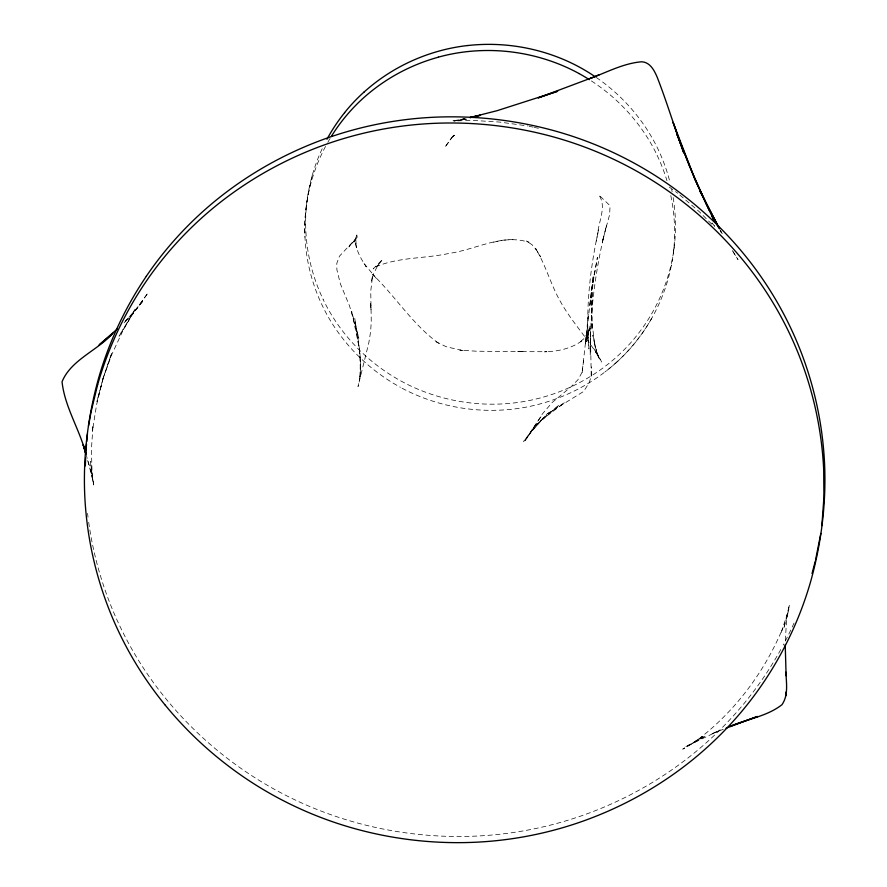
<?xml version="1.0" encoding="UTF-8"?>
<svg xmlns="http://www.w3.org/2000/svg" width="887" height="887" viewBox="0 0 887 887"><rect width="100%" height="100%" fill="white"/><g stroke="black" fill="none" stroke-linecap="round" stroke-linejoin="round"><path stroke-width="0.67" stroke-dasharray="4.43 3.33" d="M540.959 416.768L529.683 433.244L547.124 413.93L564.897 402.421L541.38 420.072L534.817 426.459L559.52 404.727L541.38 420.072L523.652 441.427L529.683 433.244L547.124 413.93L583.557 391.533L589.123 382.885L591.252 376.132L590.354 331.893L590.221 354.434C589.91 314.619 594.811 274.837 603.825 236.075L602.295 242.362L606.52 225.586L602.295 242.362M591.252 376.132L591.452 366.852M785.35 640.425L786.514 620.978L789.485 604.435L783.709 628.617L788.842 609.258L781.003 633.107L782.888 627.952C763.807 673.699 732.85 714.478 692.559 743.594L703.014 736.277L682.757 749.149L705.586 735.944L685.418 746.843L719.767 730.345L710.731 734.314L723.47 729.214M588.269 314.364L585.387 344.566L591.319 291.557L597.428 257.33L591.729 289.362L589.755 306.625L594.567 272.054L591.729 289.362L592.006 330.385L591.729 289.362L593.215 275.458L591.396 317.768L594.822 345.154L592.838 335.242L596.729 352.261L594.235 343.38L599.024 358.825L596.175 350.664L598.703 356.929L593.791 348.403L601.829 362.218C590.443 341.55 573.734 324.431 561.848 304.053C551.182 286.457 546.303 266.056 535.626 248.515L536.591 250.079L531.989 244.701L526.457 241.02L529.018 242.328C502.042 233.403 475.476 249.779 448.977 253.427C424.574 258.76 398.429 256.931 375.212 267.031L378.716 264.714L373.172 268.894L382.696 259.337L377.385 266.211L373.726 273.529L371.42 281.057L372.607 275.846L370.744 291.136L371.265 321.582L370.6 331.838L368.848 342.604L358.015 386.599C363.77 364.113 358.06 340.974 354.811 318.621L360.399 357.871L360.011 378.383L360.444 368.216L359.235 347.704L351.684 311.503L358.836 338.191L349.5 305.793L340.408 283.929L336.883 269.737L336.794 263.384L339.444 256.21L357.949 236.33L348.924 246.941L356.275 238.426L353.991 242.051L356.951 234.944L355.82 239.667L356.33 247.451L355.443 241.597C356.297 250.921 361.164 259.159 366.253 266.799L363.814 263.217L376.188 278.219M583.557 360.333L582.094 373.117L586.119 336.86M673.521 251.819L674.386 245.666M598.448 229.866L597.705 234.079C598.47 221.295 607.052 206.383 598.803 194.94L609.713 205.407L610.001 206.981L609.624 214.665L604.912 231.962M597.882 232.882C589.788 270.923 585.531 310.151 588.924 348.99L588.026 328.168L586.662 341.761L590.055 325.862L587.105 339.122L588.17 332.492L585.897 337.637L590.831 327.902L584.167 338.435L579.776 342.227L581.717 340.996C570.918 348.735 557.624 351.496 544.574 351.817L546.913 351.718L517.797 351.662L524.006 351.651M312.268 175.205C307.434 195.506 303.809 216.273 304.984 237.228M596.208 241.164L597.306 236.075L596.973 237.505M103.08 378.538L96.927 401.556L103.147 378.15L111.751 352.926L103.08 378.538L96.616 404.594L92.403 431.027L93.013 425.228L91.428 449.41L92.093 474.246L93.634 484.89L90.629 469.944L85.939 454.055M103.147 378.15L111.64 354.878L122.406 331.683L135.434 308.598L119.058 336.173L132.285 314.752L148.04 292.887L132.285 314.752M582.06 372.363L577.892 379.802L571.128 386.721L552.202 402.498L542.489 413.797L525.237 440.739L535.404 424.884M651.601 318.544C639.793 339.156 623.938 357.35 605.134 371.864M135.035 310.871L143.506 300.394L123.481 323.567L132.23 314.286L125.455 320.939M452.625 136.387L444.819 147.442L451.871 137.64L455.275 134.824L452.625 136.387L455.275 134.824M454.177 120.976L464.655 118.703M493.538 242.195L503.395 240.133L512.93 239.479M454.299 120.987L465.11 118.758M453.013 120.843L466.462 118.481M455.707 120.809L466.462 119.157L453.745 120.931M457.814 120.876L471.174 120.299L499.714 122.084L527.743 125.965M522.975 351.662L476.618 351.219L459.876 350.143L464.245 350.598M461.939 350.398L446.183 346.717L436.027 341.739L438.832 343.435C412.765 324.72 395.558 296.524 372.618 274.393L374.979 276.955M529.073 126.253L533.065 127.129M534.251 127.384L538.387 128.282M669.23 187.035L677.79 193.266M679.819 195.007L699.089 211.516L712.438 224.855M714.623 226.118L711.951 223.003L714.523 226.218M732.307 250.555L738.028 259.614L732.263 250.311M535.626 248.515L540.571 256.908L539.562 255.179M720.266 230.066L722.218 233.702M87.68 460.519L93.235 481.22L90.629 469.944M93.634 484.89L90.396 461.473L92.093 474.246M370.932 307.844L370.589 302.578L371.121 311.836M88.689 522.277A375.489 364.967 8 0 0 108.979 600.787C122.606 636.334 142.031 669.585 166.135 699.045A375.489 364.967 8 0 0 251.664 775.615C284.04 796.714 319.719 812.669 356.995 822.87A375.489 364.967 8 0 0 472.039 836.253C510.635 834.9 548.986 827.538 585.32 814.454A375.489 364.967 8 0 0 685.961 759.538C716.131 736.421 742.563 708.48 763.907 677.025A375.489 364.967 8 0 0 780.771 649.539M88.013 517.176A375.489 364.967 8 0 1 87.547 513.34M794.031 623.051A375.489 364.967 8 0 1 783.232 645.015M325.54 146.444A186.769 181.536 8 0 0 308.111 195.096A180.36 175.304 8 0 0 304.862 223.103A186.769 181.536 8 0 0 322.28 305.538A180.36 175.304 8 0 0 336.594 330.186A186.769 181.536 8 0 0 400.403 387.297M327.824 142.297A186.769 181.536 8 0 1 330.219 138.228M591.418 80.961A186.769 181.536 8 0 1 642.798 130.666A180.36 175.304 8 0 1 657.156 155.292M657.123 155.303A186.769 181.536 8 0 1 666.969 180.682M670.783 195.572A186.769 181.536 8 0 1 674.519 237.738A180.36 175.304 8 0 1 671.326 265.756M671.304 265.756A186.769 181.536 8 0 1 635.657 342.016M635.68 342.038A180.36 175.304 8 0 1 616.132 362.728M616.11 362.705A186.769 181.536 8 0 1 541.037 403.663A180.36 175.304 8 0 1 512.642 409.162A186.769 181.536 8 0 1 426.813 399.139A180.36 175.304 8 0 1 400.392 387.32M322.181 148.739A186.769 181.536 8 0 0 308.975 188.931A180.36 175.304 8 0 0 305.727 216.949A186.769 181.536 8 0 0 323.145 299.385M596.286 77.479A186.769 181.536 8 0 1 643.663 124.513A180.36 175.304 8 0 1 658.021 149.138A186.769 181.536 8 0 1 670.051 182.5M671.647 189.408A186.769 181.536 8 0 1 672.124 191.725M673.166 197.535A186.769 181.536 8 0 1 675.384 231.585A180.36 175.304 8 0 1 672.202 259.603A186.769 181.536 8 0 1 636.522 335.863A180.36 175.304 8 0 1 616.997 356.574A186.769 181.536 8 0 1 541.902 397.509A180.36 175.304 8 0 1 513.506 403.008A186.769 181.536 8 0 1 427.678 392.985A180.36 175.304 8 0 1 401.257 381.166A186.769 181.536 8 0 1 337.481 324.021A180.36 175.304 8 0 1 323.123 299.396M721.453 232.86L720.211 230.509L721.453 232.86"/><path stroke-width="1.33" d="M85.363 465.875L85.607 458.18M785.217 644.472L786.115 675.706L785.915 672.158C786.303 682.935 788.576 695.286 781.968 704.699C766.856 716.53 747.054 719.024 729.79 726.453L757.454 716.474L726.021 728.205M85.806 454.332L86.505 444.088M86.738 441.538L87.458 433.876M821.872 525.614L823.923 497.463L823.679 469.212M88.5 426.037L90.984 412.145L97.637 384.703M820.83 533.442L815.574 559.874M812.026 573.545L815.297 561.127M146.288 276.3C167.621 244.845 194.076 216.916 224.234 193.776A375.489 364.967 8 0 1 324.875 138.871C361.209 125.766 399.56 118.437 438.156 117.062A375.489 364.967 8 0 1 553.2 130.467C590.487 140.645 626.144 156.633 658.542 177.71A375.489 364.967 8 0 1 744.06 254.292C768.175 283.729 787.578 317.003 801.227 352.538A375.489 364.967 8 0 1 824.533 463.058C826.407 502.741 821.451 542.678 810.829 580.941A375.489 364.967 8 0 1 763.042 683.167C741.709 714.645 715.255 742.563 685.097 765.703A375.489 364.967 8 0 1 584.455 820.608C548.122 833.713 509.77 841.042 471.174 842.417A375.489 364.967 8 0 1 356.13 829.023C318.843 818.834 283.186 802.857 250.788 781.78A375.489 364.967 8 0 1 165.27 705.198M117.45 328.833L99.144 344.932L112.86 333.301C97.825 350.332 70.927 359.823 62.046 381.765C64.751 407.177 79.719 429.441 85.939 454.055L83.201 444.808L85.939 454.066M599.246 74.696L590.088 78.499C606.963 72.257 623.506 63.276 641.667 61.78C650.215 62.168 654.451 70.661 657.334 77.568C666.991 102.393 674.608 127.961 683.799 152.963L673.045 122.317L695.153 179.817L713.78 219.987L712.039 216.217M591.973 77.723L538.221 97.892L557.624 91.261L497.13 110.675L470.465 117.461M470.254 117.616L480.377 115.288L469.899 117.561M165.27 705.198C141.155 675.75 121.741 642.487 108.103 606.941A375.489 364.967 8 0 1 84.797 496.432C82.923 456.738 87.88 416.801 98.501 378.538A375.489 364.967 8 0 1 146.288 276.312M719.612 228.857L699.599 190.361L718.958 228.003M718.359 226.983L706.584 204.62L689.288 165.658L676.659 133.538L695.153 179.817L709.711 211.206M823.668 469.212A375.489 364.967 8 0 0 800.351 358.703C786.725 323.156 767.299 289.894 743.195 260.434A375.489 364.967 8 0 0 657.677 183.864C625.291 162.776 589.611 146.821 552.335 136.609A375.489 364.967 8 0 0 437.291 123.226C398.695 124.579 360.344 131.941 324.01 145.024A375.489 364.967 8 0 0 223.369 199.941C193.2 223.058 166.767 250.999 145.424 282.465A375.489 364.967 8 0 0 97.637 384.703M331.45 136.21A186.769 181.536 8 0 1 343.757 118.825A180.36 175.304 8 0 1 363.271 98.113A186.769 181.536 8 0 1 438.366 57.178M438.355 57.145A180.36 175.304 8 0 1 466.762 51.679A186.769 181.536 8 0 1 552.59 61.702A180.36 175.304 8 0 1 579.011 73.521M579 73.543A186.769 181.536 8 0 1 589.389 79.664M326.97 139.248A186.769 181.536 8 0 1 344.622 112.671M344.599 112.649A180.36 175.304 8 0 1 364.136 91.96M364.158 91.982A186.769 181.536 8 0 1 439.231 51.025A180.36 175.304 8 0 1 467.626 45.525M467.637 45.547A186.769 181.536 8 0 1 553.455 55.548A180.36 175.304 8 0 1 579.876 67.368A186.769 181.536 8 0 1 595.288 76.803M786.159 692.159L785.804 695.73L786.159 692.159"/></g></svg>
